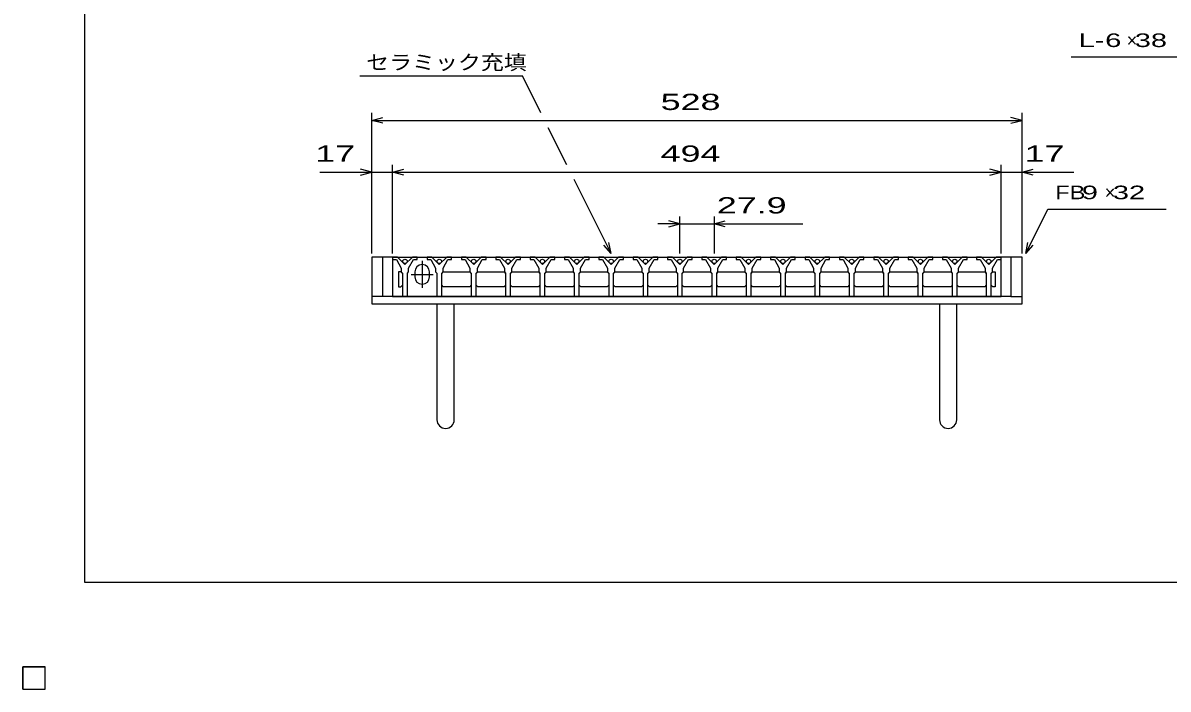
# Model space of a CAD drawing. Units: millimetres, scale not verified. Extents: x -1092 to 1034, y -771 to 635.
# Drawn here: x -1092 to -162, y -771 to -230 of the extents above; entities that cross this region are included whole.
import ezdxf
from ezdxf.enums import TextEntityAlignment as Align

# ---------------------------------------------------------------- set-up
doc = ezdxf.new("R2010")
doc.units = ezdxf.units.MM
doc.header["$LTSCALE"] = 6
for name, color, linetype, lineweight in [('0_2', 150, 'Continuous', 25), ('16', 3, 'Continuous', 25), ('19', 6, 'Continuous', 25), ('22', 2, 'Continuous', 25)]:
    doc.layers.add(name, color=color, linetype=linetype, lineweight=lineweight)
doc.styles.add('ベクトル', font='')
doc.styles.get('ベクトル').set_extended_font_data('ベクトル')

msp = doc.modelspace()

# ---------------------------------------------------------------- linework, layer by layer
at = {"layer": '0_2'}
for p, q in [((-1041.6, -684.6), (-1041.6, 635.4)), ((1034.4, -684.6), (-1041.6, -684.6))]:
    msp.add_line(p, q, dxfattribs=at)
at = {"layer": '16'}
for p, q in [((-791.8, -420.4), (-791.8, -422.4)), ((-787.8, -420.4), (-791.8, -420.4)), ((-791.8, -420.4), (-297.8, -420.4)), ((-791.8, -420.4), (-791.8, -452.4)), ((-791.8, -422.4), (-788.8, -422.4)), ((-788.8, -422.4), (-784.8, -429.4)), ((-781.8, -426.4), (-787.8, -420.4)), ((-775.8, -420.4), (-781.8, -426.4)), ((-778.8, -429.4), (-774.8, -422.4)), ((-771.8, -420.4), (-775.8, -420.4)), ((-774.8, -422.4), (-771.8, -422.4)), ((-771.8, -422.4), (-771.8, -420.4)), ((-767.85, -423.4), (-767.85, -445.4)), ((-763.9, -420.4), (-763.9, -422.4)), ((-759.9, -420.4), (-763.9, -420.4)), ((-763.9, -422.4), (-760.9, -422.4)), ((-760.9, -422.4), (-756.9, -429.4)), ((-753.9, -426.4), (-759.9, -420.4)), ((-747.9, -420.4), (-753.9, -426.4)), ((-750.9, -429.4), (-746.9, -422.4)), ((-743.9, -420.4), (-747.9, -420.4)), ((-746.9, -422.4), (-743.9, -422.4)), ((-743.9, -422.4), (-743.9, -420.4)), ((-736, -420.4), (-736, -422.4)), ((-732, -420.4), (-736, -420.4)), ((-736, -422.4), (-733, -422.4)), ((-733, -422.4), (-729, -429.4)), ((-726, -426.4), (-732, -420.4)), ((-720, -420.4), (-726, -426.4)), ((-723, -429.4), (-719, -422.4)), ((-716, -420.4), (-720, -420.4)), ((-719, -422.4), (-716, -422.4)), ((-716, -422.4), (-716, -420.4)), ((-708.1, -420.4), (-708.1, -422.4)), ((-704.1, -420.4), (-708.1, -420.4)), ((-708.1, -422.4), (-705.1, -422.4)), ((-705.1, -422.4), (-701.1, -429.4)), ((-698.1, -426.4), (-704.1, -420.4)), ((-692.1, -420.4), (-698.1, -426.4)), ((-695.1, -429.4), (-691.1, -422.4)), ((-688.1, -420.4), (-692.1, -420.4)), ((-691.1, -422.4), (-688.1, -422.4)), ((-688.1, -422.4), (-688.1, -420.4)), ((-680.2, -420.4), (-680.2, -422.4)), ((-676.2, -420.4), (-680.2, -420.4)), ((-680.2, -422.4), (-677.2, -422.4)), ((-677.2, -422.4), (-673.2, -429.4)), ((-670.2, -426.4), (-676.2, -420.4)), ((-664.2, -420.4), (-670.2, -426.4)), ((-667.2, -429.4), (-663.2, -422.4)), ((-660.2, -420.4), (-664.2, -420.4)), ((-663.2, -422.4), (-660.2, -422.4)), ((-660.2, -422.4), (-660.2, -420.4)), ((-652.3, -420.4), (-652.3, -422.4)), ((-648.3, -420.4), (-652.3, -420.4)), ((-652.3, -422.4), (-649.3, -422.4)), ((-649.3, -422.4), (-645.3, -429.4)), ((-642.3, -426.4), (-648.3, -420.4)), ((-636.3, -420.4), (-642.3, -426.4)), ((-639.3, -429.4), (-635.3, -422.4)), ((-632.3, -420.4), (-636.3, -420.4)), ((-635.3, -422.4), (-632.3, -422.4)), ((-632.3, -422.4), (-632.3, -420.4)), ((-624.4, -420.4), (-624.4, -422.4)), ((-620.4, -420.4), (-624.4, -420.4)), ((-624.4, -422.4), (-621.4, -422.4)), ((-621.4, -422.4), (-617.4, -429.4)), ((-614.4, -426.4), (-620.4, -420.4)), ((-608.4, -420.4), (-614.4, -426.4)), ((-611.4, -429.4), (-607.4, -422.4)), ((-604.4, -420.4), (-608.4, -420.4)), ((-607.4, -422.4), (-604.4, -422.4)), ((-604.4, -422.4), (-604.4, -420.4)), ((-596.5, -420.4), (-596.5, -422.4)), ((-592.5, -420.4), (-596.5, -420.4)), ((-596.5, -422.4), (-593.5, -422.4)), ((-593.5, -422.4), (-589.5, -429.4)), ((-586.5, -426.4), (-592.5, -420.4)), ((-580.5, -420.4), (-586.5, -426.4)), ((-583.5, -429.4), (-579.5, -422.4)), ((-576.5, -420.4), (-580.5, -420.4)), ((-579.5, -422.4), (-576.5, -422.4)), ((-576.5, -422.4), (-576.5, -420.4)), ((-568.6, -420.4), (-568.6, -422.4)), ((-564.6, -420.4), (-568.6, -420.4)), ((-568.6, -422.4), (-565.6, -422.4)), ((-565.6, -422.4), (-561.6, -429.4)), ((-558.6, -426.4), (-564.6, -420.4)), ((-552.6, -420.4), (-558.6, -426.4)), ((-555.6, -429.4), (-551.6, -422.4)), ((-548.6, -420.4), (-552.6, -420.4)), ((-551.6, -422.4), (-548.6, -422.4)), ((-548.6, -422.4), (-548.6, -420.4)), ((-540.7, -420.4), (-540.7, -422.4)), ((-536.7, -420.4), (-540.7, -420.4)), ((-540.7, -422.4), (-537.7, -422.4)), ((-537.7, -422.4), (-533.7, -429.4)), ((-530.7, -426.4), (-536.7, -420.4)), ((-524.7, -420.4), (-530.7, -426.4)), ((-527.7, -429.4), (-523.7, -422.4)), ((-520.7, -420.4), (-524.7, -420.4)), ((-523.7, -422.4), (-520.7, -422.4)), ((-520.7, -422.4), (-520.7, -420.4)), ((-512.8, -420.4), (-512.8, -422.4)), ((-508.8, -420.4), (-512.8, -420.4)), ((-512.8, -422.4), (-509.8, -422.4)), ((-509.8, -422.4), (-505.8, -429.4)), ((-502.8, -426.4), (-508.8, -420.4)), ((-496.8, -420.4), (-502.8, -426.4)), ((-499.8, -429.4), (-495.8, -422.4)), ((-492.8, -420.4), (-496.8, -420.4)), ((-495.8, -422.4), (-492.8, -422.4)), ((-492.8, -422.4), (-492.8, -420.4)), ((-484.9, -420.4), (-484.9, -422.4)), ((-480.9, -420.4), (-484.9, -420.4)), ((-484.9, -422.4), (-481.9, -422.4)), ((-481.9, -422.4), (-477.9, -429.4)), ((-474.9, -426.4), (-480.9, -420.4)), ((-468.9, -420.4), (-474.9, -426.4)), ((-471.9, -429.4), (-467.9, -422.4)), ((-464.9, -420.4), (-468.9, -420.4)), ((-467.9, -422.4), (-464.9, -422.4)), ((-464.9, -422.4), (-464.9, -420.4)), ((-457, -420.4), (-457, -422.4)), ((-453, -420.4), (-457, -420.4)), ((-457, -422.4), (-454, -422.4)), ((-454, -422.4), (-450, -429.4)), ((-447, -426.4), (-453, -420.4)), ((-441, -420.4), (-447, -426.4)), ((-444, -429.4), (-440, -422.4)), ((-437, -420.4), (-441, -420.4)), ((-440, -422.4), (-437, -422.4)), ((-437, -422.4), (-437, -420.4)), ((-429.1, -420.4), (-429.1, -422.4)), ((-425.1, -420.4), (-429.1, -420.4)), ((-429.1, -422.4), (-426.1, -422.4)), ((-426.1, -422.4), (-422.1, -429.4)), ((-419.1, -426.4), (-425.1, -420.4)), ((-413.1, -420.4), (-419.1, -426.4)), ((-416.1, -429.4), (-412.1, -422.4)), ((-409.1, -420.4), (-413.1, -420.4)), ((-412.1, -422.4), (-409.1, -422.4)), ((-409.1, -422.4), (-409.1, -420.4)), ((-401.2, -420.4), (-401.2, -422.4)), ((-397.2, -420.4), (-401.2, -420.4)), ((-401.2, -422.4), (-398.2, -422.4)), ((-398.2, -422.4), (-394.2, -429.4)), ((-391.2, -426.4), (-397.2, -420.4)), ((-385.2, -420.4), (-391.2, -426.4)), ((-388.2, -429.4), (-384.2, -422.4)), ((-381.2, -420.4), (-385.2, -420.4)), ((-384.2, -422.4), (-381.2, -422.4)), ((-381.2, -422.4), (-381.2, -420.4)), ((-373.3, -420.4), (-373.3, -422.4)), ((-369.3, -420.4), (-373.3, -420.4)), ((-373.3, -422.4), (-370.3, -422.4)), ((-370.3, -422.4), (-366.3, -429.4)), ((-363.3, -426.4), (-369.3, -420.4)), ((-357.3, -420.4), (-363.3, -426.4)), ((-360.3, -429.4), (-356.3, -422.4)), ((-353.3, -420.4), (-357.3, -420.4)), ((-356.3, -422.4), (-353.3, -422.4)), ((-353.3, -422.4), (-353.3, -420.4)), ((-345.4, -420.4), (-345.4, -422.4)), ((-341.4, -420.4), (-345.4, -420.4)), ((-345.4, -422.4), (-342.4, -422.4)), ((-342.4, -422.4), (-338.4, -429.4)), ((-335.4, -426.4), (-341.4, -420.4)), ((-329.4, -420.4), (-335.4, -426.4)), ((-332.4, -429.4), (-328.4, -422.4)), ((-325.4, -420.4), (-329.4, -420.4)), ((-328.4, -422.4), (-325.4, -422.4)), ((-325.4, -422.4), (-325.4, -420.4)), ((-317.8, -420.4), (-317.8, -422.4)), ((-313.8, -420.4), (-317.8, -420.4)), ((-317.8, -422.4), (-314.8, -422.4)), ((-314.8, -422.4), (-310.8, -429.4)), ((-307.8, -426.4), (-313.8, -420.4)), ((-301.8, -420.4), (-307.8, -426.4)), ((-304.8, -429.4), (-300.8, -422.4)), ((-297.8, -420.4), (-301.8, -420.4)), ((-300.8, -422.4), (-297.8, -422.4)), ((-297.8, -422.4), (-297.8, -420.4)), ((-297.8, -452.4), (-297.8, -420.4)), ((-785.05, -432.4), (-787.05, -432.4)), ((-787.05, -432.4), (-787.05, -444.4)), ((-784.05, -433.4), (-785.05, -432.4)), ((-784.8, -429.4), (-784.8, -432.4)), ((-784.8, -432.4), (-783.8, -433.4)), ((-783.8, -433.4), (-783.8, -452.4)), ((-779.8, -433.4), (-778.8, -432.4)), ((-779.8, -452.4), (-779.8, -433.4)), ((-778.8, -432.4), (-778.8, -429.4)), ((-776.85, -434.4), (-758.85, -434.4)), ((-773.85, -432.4), (-773.85, -436.4)), ((-761.85, -436.4), (-761.85, -432.4)), ((-756.9, -429.4), (-756.9, -432.4)), ((-756.9, -432.4), (-755.9, -433.4)), ((-755.9, -433.4), (-755.9, -452.4)), ((-751.9, -433.4), (-750.9, -432.4)), ((-751.9, -452.4), (-751.9, -433.4)), ((-751.65, -433.4), (-750.65, -432.4)), ((-750.9, -432.4), (-750.9, -429.4)), ((-750.65, -432.4), (-729.25, -432.4)), ((-729.25, -432.4), (-728.25, -433.4)), ((-729, -429.4), (-729, -432.4)), ((-729, -432.4), (-728, -433.4)), ((-728, -433.4), (-728, -452.4)), ((-724, -433.4), (-723, -432.4)), ((-724, -452.4), (-724, -433.4)), ((-723.75, -433.4), (-722.75, -432.4)), ((-723, -432.4), (-723, -429.4)), ((-722.75, -432.4), (-701.35, -432.4)), ((-701.35, -432.4), (-700.35, -433.4)), ((-701.1, -429.4), (-701.1, -432.4)), ((-701.1, -432.4), (-700.1, -433.4)), ((-700.1, -433.4), (-700.1, -452.4)), ((-696.1, -433.4), (-695.1, -432.4)), ((-696.1, -452.4), (-696.1, -433.4)), ((-695.85, -433.4), (-694.85, -432.4)), ((-695.1, -432.4), (-695.1, -429.4)), ((-694.85, -432.4), (-673.45, -432.4)), ((-673.45, -432.4), (-672.45, -433.4)), ((-673.2, -429.4), (-673.2, -432.4)), ((-673.2, -432.4), (-672.2, -433.4)), ((-672.2, -433.4), (-672.2, -452.4)), ((-668.2, -433.4), (-667.2, -432.4)), ((-668.2, -452.4), (-668.2, -433.4)), ((-667.95, -433.4), (-666.95, -432.4)), ((-667.2, -432.4), (-667.2, -429.4)), ((-666.95, -432.4), (-645.55, -432.4)), ((-645.55, -432.4), (-644.55, -433.4)), ((-645.3, -429.4), (-645.3, -432.4)), ((-645.3, -432.4), (-644.3, -433.4)), ((-644.3, -433.4), (-644.3, -452.4)), ((-640.3, -433.4), (-639.3, -432.4)), ((-640.3, -452.4), (-640.3, -433.4)), ((-640.05, -433.4), (-639.05, -432.4)), ((-639.3, -432.4), (-639.3, -429.4)), ((-639.05, -432.4), (-617.65, -432.4)), ((-617.65, -432.4), (-616.65, -433.4)), ((-617.4, -429.4), (-617.4, -432.4)), ((-617.4, -432.4), (-616.4, -433.4)), ((-616.4, -433.4), (-616.4, -452.4)), ((-612.4, -433.4), (-611.4, -432.4)), ((-612.4, -452.4), (-612.4, -433.4)), ((-612.15, -433.4), (-611.15, -432.4)), ((-611.4, -432.4), (-611.4, -429.4)), ((-611.15, -432.4), (-589.75, -432.4)), ((-589.75, -432.4), (-588.75, -433.4)), ((-589.5, -429.4), (-589.5, -432.4)), ((-589.5, -432.4), (-588.5, -433.4)), ((-588.5, -433.4), (-588.5, -452.4)), ((-584.5, -433.4), (-583.5, -432.4)), ((-584.5, -452.4), (-584.5, -433.4)), ((-584.25, -433.4), (-583.25, -432.4)), ((-583.5, -432.4), (-583.5, -429.4)), ((-583.25, -432.4), (-561.85, -432.4)), ((-561.85, -432.4), (-560.85, -433.4)), ((-561.6, -429.4), (-561.6, -432.4)), ((-561.6, -432.4), (-560.6, -433.4)), ((-560.6, -433.4), (-560.6, -452.4)), ((-556.6, -433.4), (-555.6, -432.4)), ((-556.6, -452.4), (-556.6, -433.4)), ((-556.35, -433.4), (-555.35, -432.4)), ((-555.6, -432.4), (-555.6, -429.4)), ((-555.35, -432.4), (-533.95, -432.4)), ((-533.95, -432.4), (-532.95, -433.4)), ((-533.7, -429.4), (-533.7, -432.4)), ((-533.7, -432.4), (-532.7, -433.4)), ((-532.7, -433.4), (-532.7, -452.4)), ((-528.7, -433.4), (-527.7, -432.4)), ((-528.7, -452.4), (-528.7, -433.4)), ((-528.45, -433.4), (-527.45, -432.4)), ((-527.7, -432.4), (-527.7, -429.4)), ((-527.45, -432.4), (-506.05, -432.4)), ((-506.05, -432.4), (-505.05, -433.4)), ((-505.8, -429.4), (-505.8, -432.4)), ((-505.8, -432.4), (-504.8, -433.4)), ((-504.8, -433.4), (-504.8, -452.4)), ((-500.8, -433.4), (-499.8, -432.4)), ((-500.8, -452.4), (-500.8, -433.4)), ((-500.55, -433.4), (-499.55, -432.4)), ((-499.8, -432.4), (-499.8, -429.4)), ((-499.55, -432.4), (-478.15, -432.4)), ((-478.15, -432.4), (-477.15, -433.4)), ((-477.9, -429.4), (-477.9, -432.4)), ((-477.9, -432.4), (-476.9, -433.4)), ((-476.9, -433.4), (-476.9, -452.4)), ((-472.9, -433.4), (-471.9, -432.4)), ((-472.9, -452.4), (-472.9, -433.4)), ((-472.65, -433.4), (-471.65, -432.4)), ((-471.9, -432.4), (-471.9, -429.4)), ((-471.65, -432.4), (-450.25, -432.4)), ((-450.25, -432.4), (-449.25, -433.4)), ((-450, -429.4), (-450, -432.4)), ((-450, -432.4), (-449, -433.4)), ((-449, -433.4), (-449, -452.4)), ((-445, -433.4), (-444, -432.4)), ((-445, -452.4), (-445, -433.4)), ((-444.75, -433.4), (-443.75, -432.4)), ((-444, -432.4), (-444, -429.4)), ((-443.75, -432.4), (-422.35, -432.4)), ((-422.35, -432.4), (-421.35, -433.4)), ((-422.1, -429.4), (-422.1, -432.4)), ((-422.1, -432.4), (-421.1, -433.4)), ((-421.1, -433.4), (-421.1, -452.4)), ((-417.1, -433.4), (-416.1, -432.4)), ((-417.1, -452.4), (-417.1, -433.4)), ((-416.85, -433.4), (-415.85, -432.4)), ((-416.1, -432.4), (-416.1, -429.4)), ((-415.85, -432.4), (-394.45, -432.4)), ((-394.45, -432.4), (-393.45, -433.4)), ((-394.2, -429.4), (-394.2, -432.4)), ((-394.2, -432.4), (-393.2, -433.4)), ((-393.2, -433.4), (-393.2, -452.4)), ((-389.2, -433.4), (-388.2, -432.4)), ((-389.2, -452.4), (-389.2, -433.4)), ((-388.95, -433.4), (-387.95, -432.4)), ((-388.2, -432.4), (-388.2, -429.4)), ((-387.95, -432.4), (-366.55, -432.4)), ((-366.55, -432.4), (-365.55, -433.4)), ((-366.3, -429.4), (-366.3, -432.4)), ((-366.3, -432.4), (-365.3, -433.4)), ((-365.3, -433.4), (-365.3, -452.4)), ((-361.3, -433.4), (-360.3, -432.4)), ((-361.3, -452.4), (-361.3, -433.4)), ((-361.05, -433.4), (-360.05, -432.4)), ((-360.3, -432.4), (-360.3, -429.4)), ((-360.05, -432.4), (-338.65, -432.4)), ((-338.65, -432.4), (-337.65, -433.4)), ((-338.4, -429.4), (-338.4, -432.4)), ((-338.4, -432.4), (-337.4, -433.4)), ((-337.4, -433.4), (-337.4, -452.4)), ((-333.4, -433.4), (-332.4, -432.4)), ((-333.4, -452.4), (-333.4, -433.4)), ((-333.15, -433.4), (-332.15, -432.4)), ((-332.4, -432.4), (-332.4, -429.4)), ((-332.15, -432.4), (-311.05, -432.4)), ((-311.05, -432.4), (-310.05, -433.4)), ((-310.8, -429.4), (-310.8, -432.4)), ((-310.8, -432.4), (-309.8, -433.4)), ((-309.8, -433.4), (-309.8, -452.4)), ((-305.8, -433.4), (-304.8, -432.4)), ((-305.8, -452.4), (-305.8, -433.4)), ((-305.55, -433.4), (-304.55, -432.4)), ((-304.8, -432.4), (-304.8, -429.4)), ((-304.55, -432.4), (-302.55, -432.4)), ((-302.55, -432.4), (-302.55, -444.4)), ((-787.05, -444.4), (-785.05, -444.4)), ((-785.05, -444.4), (-784.05, -443.4)), ((-750.65, -444.4), (-751.65, -443.4)), ((-729.25, -444.4), (-750.65, -444.4)), ((-728.25, -443.4), (-729.25, -444.4)), ((-722.75, -444.4), (-723.75, -443.4)), ((-701.35, -444.4), (-722.75, -444.4)), ((-700.35, -443.4), (-701.35, -444.4)), ((-694.85, -444.4), (-695.85, -443.4)), ((-673.45, -444.4), (-694.85, -444.4)), ((-672.45, -443.4), (-673.45, -444.4)), ((-666.95, -444.4), (-667.95, -443.4)), ((-645.55, -444.4), (-666.95, -444.4)), ((-644.55, -443.4), (-645.55, -444.4)), ((-639.05, -444.4), (-640.05, -443.4)), ((-617.65, -444.4), (-639.05, -444.4)), ((-616.65, -443.4), (-617.65, -444.4)), ((-611.15, -444.4), (-612.15, -443.4)), ((-589.75, -444.4), (-611.15, -444.4)), ((-588.75, -443.4), (-589.75, -444.4)), ((-583.25, -444.4), (-584.25, -443.4)), ((-561.85, -444.4), (-583.25, -444.4)), ((-560.85, -443.4), (-561.85, -444.4)), ((-555.35, -444.4), (-556.35, -443.4)), ((-533.95, -444.4), (-555.35, -444.4)), ((-532.95, -443.4), (-533.95, -444.4)), ((-527.45, -444.4), (-528.45, -443.4)), ((-506.05, -444.4), (-527.45, -444.4)), ((-505.05, -443.4), (-506.05, -444.4)), ((-499.55, -444.4), (-500.55, -443.4)), ((-478.15, -444.4), (-499.55, -444.4)), ((-477.15, -443.4), (-478.15, -444.4)), ((-471.65, -444.4), (-472.65, -443.4)), ((-450.25, -444.4), (-471.65, -444.4)), ((-449.25, -443.4), (-450.25, -444.4)), ((-443.75, -444.4), (-444.75, -443.4)), ((-422.35, -444.4), (-443.75, -444.4)), ((-421.35, -443.4), (-422.35, -444.4)), ((-415.85, -444.4), (-416.85, -443.4)), ((-394.45, -444.4), (-415.85, -444.4)), ((-393.45, -443.4), (-394.45, -444.4)), ((-387.95, -444.4), (-388.95, -443.4)), ((-366.55, -444.4), (-387.95, -444.4)), ((-365.55, -443.4), (-366.55, -444.4)), ((-360.05, -444.4), (-361.05, -443.4)), ((-338.65, -444.4), (-360.05, -444.4)), ((-337.65, -443.4), (-338.65, -444.4)), ((-332.15, -444.4), (-333.15, -443.4)), ((-311.05, -444.4), (-332.15, -444.4)), ((-310.05, -443.4), (-311.05, -444.4)), ((-304.55, -444.4), (-305.55, -443.4)), ((-302.55, -444.4), (-304.55, -444.4)), ((-791.8, -452.4), (-297.8, -452.4)), ((-783.8, -452.4), (-779.8, -452.4)), ((-755.9, -452.4), (-751.9, -452.4)), ((-728, -452.4), (-724, -452.4)), ((-700.1, -452.4), (-696.1, -452.4)), ((-672.2, -452.4), (-668.2, -452.4)), ((-644.3, -452.4), (-640.3, -452.4)), ((-616.4, -452.4), (-612.4, -452.4)), ((-588.5, -452.4), (-584.5, -452.4)), ((-560.6, -452.4), (-556.6, -452.4)), ((-532.7, -452.4), (-528.7, -452.4)), ((-504.8, -452.4), (-500.8, -452.4)), ((-476.9, -452.4), (-472.9, -452.4)), ((-449, -452.4), (-445, -452.4)), ((-421.1, -452.4), (-417.1, -452.4)), ((-393.2, -452.4), (-389.2, -452.4)), ((-365.3, -452.4), (-361.3, -452.4)), ((-337.4, -452.4), (-333.4, -452.4)), ((-309.8, -452.4), (-305.8, -452.4)), ((-1092, -753), (-1074, -753)), ((-1092, -771), (-1092, -753)), ((-1092, -753), (-1074, -753)), ((-1092, -771), (-1092, -753)), ((-1092, -753), (-1074, -753)), ((-1092, -771), (-1092, -753)), ((-1092, -753), (-1074, -753)), ((-1092, -771), (-1092, -753)), ((-1092, -753), (-1074, -753)), ((-1092, -771), (-1092, -753)), ((-1074, -771), (-1074, -753)), ((-1074, -771), (-1074, -753)), ((-1074, -771), (-1074, -753)), ((-1074, -771), (-1074, -753)), ((-1074, -771), (-1074, -753)), ((-1092, -771), (-1074, -771)), ((-1092, -771), (-1074, -771)), ((-1092, -771), (-1074, -771)), ((-1092, -771), (-1074, -771)), ((-1092, -771), (-1074, -771))]:
    msp.add_line(p, q, dxfattribs=at)
for centre in [(-781.8, -423.9), (-753.9, -423.9), (-726, -423.9), (-698.1, -423.9), (-670.2, -423.9), (-642.3, -423.9), (-614.4, -423.9), (-586.5, -423.9), (-558.6, -423.9), (-530.7, -423.9), (-502.8, -423.9), (-474.9, -423.9), (-447, -423.9), (-419.1, -423.9), (-391.2, -423.9), (-363.3, -423.9), (-335.4, -423.9), (-307.8, -423.9)]:
    msp.add_circle(centre, 1.8, dxfattribs=at)
for centre, start, end in [((-767.85, -432.4), 0, 180), ((-767.85, -436.4), 180, 0)]:
    msp.add_arc(centre, 6, start, end, dxfattribs=at)
at = {"layer": '19'}
for p, q in [((-791.8, -420.4), (-808.8, -420.4)), ((-808.8, -420.4), (-808.8, -458.4)), ((-799.8, -452.4), (-799.8, -420.4)), ((-280.8, -420.4), (-297.8, -420.4)), ((-289.8, -420.4), (-289.8, -452.4)), ((-280.8, -458.4), (-280.8, -420.4)), ((-799.8, -452.4), (-808.8, -452.4)), ((-289.8, -452.4), (-799.8, -452.4)), ((-289.8, -452.4), (-280.8, -452.4)), ((-808.8, -458.4), (-280.8, -458.4)), ((-755.8, -458.4), (-755.8, -552.4)), ((-741.8, -552.4), (-741.8, -458.4)), ((-347.8, -458.4), (-347.8, -552.4)), ((-333.8, -552.4), (-333.8, -458.4))]:
    msp.add_line(p, q, dxfattribs=at)
for centre in [(-748.8, -552.4), (-340.8, -552.4)]:
    msp.add_arc(centre, 7, 180, 0, dxfattribs=at)
at = {"layer": '22', "color": 4}
for p, q in [((-240.8, -257.9), (-120.8, -257.9)), ((-818.4, -273.4), (-686.4, -273.4)), ((-671.4, -303.4), (-686.4, -273.4)), ((-808.8, -417.4), (-808.8, -303.4)), ((-280.8, -417.4), (-280.8, -303.4)), ((-808.8, -309.4), (-799.8, -307)), ((-799.8, -311.8), (-808.8, -309.4)), ((-808.8, -309.4), (-280.8, -309.4)), ((-650.4, -345.4), (-665.4, -315.4)), ((-280.8, -309.4), (-289.8, -307)), ((-289.8, -311.8), (-280.8, -309.4)), ((-850.8, -351.4), (-808.8, -351.4)), ((-808.8, -351.4), (-817.8, -349)), ((-817.8, -353.8), (-808.8, -351.4)), ((-808.8, -417.4), (-808.8, -345.4)), ((-808.8, -351.4), (-791.8, -351.4)), ((-791.8, -417.4), (-791.8, -345.4)), ((-791.8, -351.4), (-782.8, -349)), ((-782.8, -353.8), (-791.8, -351.4)), ((-791.8, -351.4), (-297.8, -351.4)), ((-297.8, -351.4), (-306.8, -349)), ((-306.8, -353.8), (-297.8, -351.4)), ((-297.8, -417.4), (-297.8, -345.4)), ((-297.8, -351.4), (-280.8, -351.4)), ((-280.8, -417.4), (-280.8, -345.4)), ((-280.8, -351.4), (-271.8, -349)), ((-271.8, -353.8), (-280.8, -351.4)), ((-280.8, -351.4), (-238.8, -351.4)), ((-614.4, -417.4), (-644.4, -357.4)), ((-558.6, -417.4), (-558.6, -387.4)), ((-530.7, -387.4), (-530.7, -417.4)), ((-277.8, -417.4), (-259.8, -381.4)), ((-259.8, -381.4), (-163.8, -381.4)), ((-558.6, -393.4), (-576.6, -393.4)), ((-558.6, -393.4), (-567.6, -391)), ((-567.6, -395.8), (-558.6, -393.4)), ((-558.6, -393.4), (-530.7, -393.4)), ((-530.7, -393.4), (-521.7, -391)), ((-521.7, -395.8), (-530.7, -393.4)), ((-530.7, -393.4), (-458.7, -393.4)), ((-614.4, -417.4), (-616.2, -408.64)), ((-277.8, -417.4), (-276, -408.64)), ((-614.4, -417.4), (-620.4, -410.8)), ((-277.8, -417.4), (-271.8, -410.8)), ((-1074, -753), (-1092, -753)), ((-1092, -753), (-1092, -771)), ((-1074, -753), (-1092, -753)), ((-1092, -753), (-1092, -771)), ((-1074, -753), (-1092, -753)), ((-1092, -753), (-1092, -771)), ((-1074, -771), (-1074, -753)), ((-1074, -771), (-1074, -753)), ((-1074, -771), (-1074, -753)), ((-1092, -771), (-1074, -771)), ((-1092, -771), (-1074, -771)), ((-1092, -771), (-1074, -771))]:
    msp.add_line(p, q, dxfattribs=at)
at = {"layer": '22'}
for p, q in [((-1074, -753), (-1092, -753)), ((-1092, -753), (-1092, -771)), ((-1074, -753), (-1092, -753)), ((-1092, -753), (-1092, -771)), ((-1074, -753), (-1092, -753)), ((-1092, -753), (-1092, -771)), ((-1074, -771), (-1074, -753)), ((-1074, -771), (-1074, -753)), ((-1074, -771), (-1074, -753)), ((-1092, -771), (-1074, -771)), ((-1092, -771), (-1074, -771)), ((-1092, -771), (-1074, -771))]:
    msp.add_line(p, q, dxfattribs=at)

# ---------------------------------------------------------------- texts
at = {"layer": '22', "style": 'ベクトル'}
for s, height, width, p in [('L-', 11, 1.6, (-234.8, -244.4)), (' 6 ', 11, 1.6, (-219.8, -244.4)), (' 38 ', 11, 1.6, (-195.8, -244.4)), ('セラミック充填', 11.88, 1.15, (-813.3, -262.3)), (' 528 ', 13.2, 1.65, (-582.3, -294.4)), (' 17 ', 13.2, 1.65, (-862.8, -336.4)), (' 494 ', 13.2, 1.65, (-582.3, -336.4)), (' 17 ', 13.2, 1.65, (-286.8, -336.4)), ('FB', 11, 1.3, (-253.8, -367.9)), (' 9 ', 11, 1.6, (-238.8, -367.9)), (' 32 ', 11, 1.6, (-213.6, -367.9)), (' 27.9 ', 13.2, 1.65, (-536.7, -378.4))]:
    msp.add_text(s, height=height, dxfattribs=dict(at, width=width)).set_placement(p, align=Align.MIDDLE_LEFT)
for p in [(-195.8, -244.4), (-213.6, -367.9)]:
    msp.add_text('×', height=11, dxfattribs=at).set_placement(p, align=Align.MIDDLE_LEFT)

doc.saveas('drawing.dxf')
